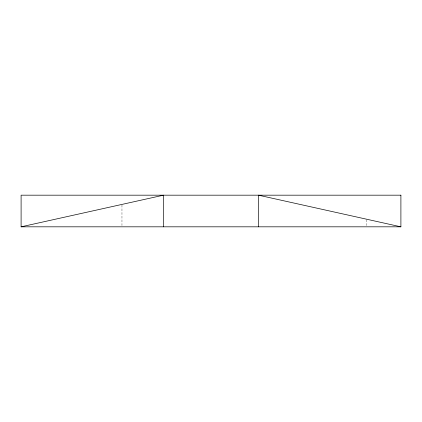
<?xml version="1.0" encoding="UTF-8"?>
<svg xmlns="http://www.w3.org/2000/svg" width="422" height="422" viewBox="0 0 422 422"><rect width="100%" height="100%" fill="white"/><g stroke="black" fill="none" stroke-linecap="round" stroke-linejoin="round"><path stroke-width="0.32" stroke-dasharray="2.11 1.58" d="M366.291 219.778L366.291 225.543M121.963 205.071L121.963 225.506"/><path stroke-width="0.63" d="M21.137 226.82L163.499 195.18L163.499 226.82M400.863 226.82L258.501 195.18L258.501 226.82M400.9 195.18L21.1 195.18L21.1 226.82L400.9 226.82L400.9 195.18"/></g></svg>
